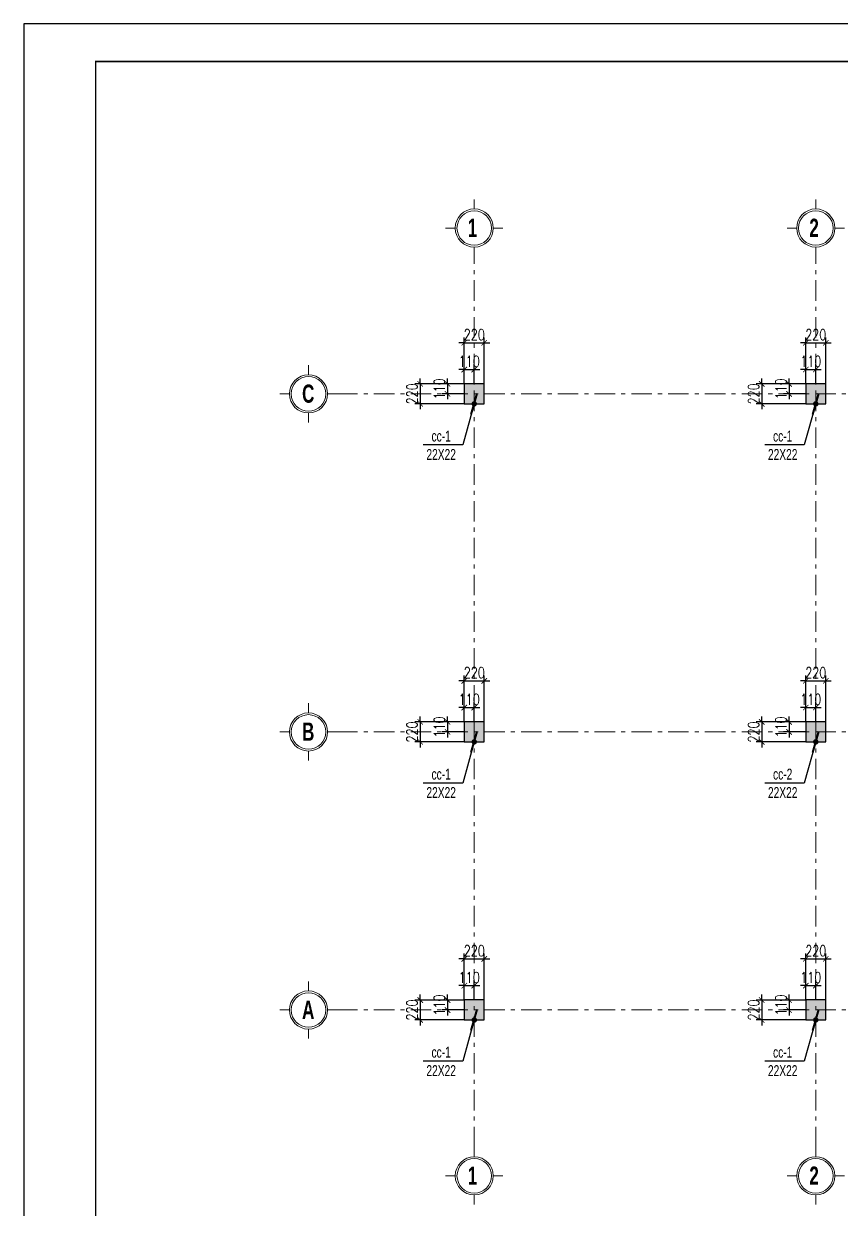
# Model space of a CAD drawing. Extents: x -1855204 to -1466800, y -1308584 to -996495.
# Drawn here: x -1847004 to -1838003, y -1067569 to -1054523 of the extents above; entities that cross this region are included whole.
import ezdxf
from ezdxf.enums import TextEntityAlignment as Align

# ---------------------------------------------------------------- set-up
doc = ezdxf.new("R2010")
doc.units = 0
doc.header["$LTSCALE"] = 150
doc.header["$PDMODE"] = 35
doc.linetypes.add('_Tim', pattern=[9, 5, -1.5, 1, -1.5])
doc.layers.get('0').update_dxf_attribs({"lineweight": 18})
doc.layers.get('Defpoints').update_dxf_attribs({"lineweight": 18})
for name, color, linetype, lineweight in [('05.Text', 253, 'Continuous', 18), ('06.betong', 2, 'Continuous', 35), ('11.Khung bo', 32, 'Continuous', 50), ('12.Khung', 36, 'Continuous', 25), ('LS-DIM', 251, 'Continuous', 13), ('LS-TEXT', 60, 'Continuous', 20), ('LS-TRUC', 108, '_Tim', 9), ('NETCAT', 2, 'Continuous', 40)]:
    doc.layers.add(name, color=color, linetype=linetype, lineweight=lineweight)
doc.layers.add('DIM', color=1, linetype='Continuous')
doc.styles.add('AVANTHB', font='')
doc.styles.add('KCVN-LEADER', font='vnromadi.shx', dxfattribs={"width": 0.7, "height": 4})
doc.styles.add('vnsimpli', font='vnsimli.shx', dxfattribs={"width": 0.75})
doc.styles.get('AVANTHB').set_extended_font_data('.VnAvantH', bold=True)
doc.dimstyles.new('D100', dxfattribs={"dimtxt": 200, "dimasz": 100, "dimexe": 100, "dimexo": 0, "dimgap": 50, "dimtad": 1, "dimdec": 0, "dimdsep": 46, "dimtxsty": 'vnsimpli', "dimblk": 'ARCHTICK', "dimcen": 1, "dimdle": 100, "dimclrd": 256, "dimclre": 256, "dimclrt": 60, "dimadec": 0, "dimazin": 0, "dimtfac": 1, "dimtdec": 0, "dimtix": 1, "dimtmove": 2, "dimatfit": 3, "dimfxl": 1, "dimarcsym": 0})
doc.dimstyles.new('D100(120)', dxfattribs={"dimtxt": 120, "dimasz": 60, "dimexe": 60, "dimexo": 0, "dimgap": 30, "dimtad": 1, "dimdec": 0, "dimdsep": 46, "dimtxsty": 'vnsimpli', "dimblk": 'ARCHTICK', "dimcen": 0, "dimdle": 60, "dimclrd": 256, "dimclre": 256, "dimclrt": 60, "dimadec": 0, "dimazin": 0, "dimtfac": 1, "dimtdec": 0, "dimtix": 1, "dimtmove": 0, "dimatfit": 3, "dimfxl": 1, "dimarcsym": 0})

# ---------------------------------------------------------------- blocks, each defined once
blk = doc.blocks.new('100')
at = {"layer": '11.Khung bo', "const_width": 26.7}
blk.add_lwpolyline([(1860913, -945240), (1860913, -916940), (1896063, -916940), (1896063, -945240)], close=True, dxfattribs=at)
at = {"layer": '12.Khung', "color": 1}
blk.add_lwpolyline([(1901579, -945940), (1901579, -916240), (1859580, -916240), (1859580, -945940)], close=True, dxfattribs=at)
blk = doc.blocks.new('DANHTRUC')
for p, q in [((980383, -947347), (980383, -947137)), ((979963, -947767), (979753, -947767)), ((980803, -947767), (981013, -947767)), ((980383, -948187), (980383, -948397))]:
    blk.add_line(p, q)
for radius in [420, 380]:
    blk.add_circle((980383, -947767), radius)
blk = doc.blocks.new('q51251123')
at = {"layer": '06.betong'}
for points in [[(-2087302, -1045313.8), (-2087082, -1045313.8), (-2087082, -1045093.8), (-2087302, -1045093.8)], [(-2083542, -1045313.8), (-2083322, -1045313.8), (-2083322, -1045093.8), (-2083542, -1045093.8)], [(-2087302, -1049033.8), (-2087082, -1049033.8), (-2087082, -1048813.8), (-2087302, -1048813.8)], [(-2083542, -1049033.8), (-2083322, -1049033.8), (-2083322, -1048813.8), (-2083542, -1048813.8)], [(-2087302, -1052093.8), (-2087082, -1052093.8), (-2087082, -1051873.8), (-2087302, -1051873.8)], [(-2083542, -1052093.8), (-2083322, -1052093.8), (-2083322, -1051873.8), (-2083542, -1051873.8)]]:
    blk.add_hatch(color=251, dxfattribs=at).paths.add_polyline_path(points)
at = {"layer": 'DIM'}
for points in [[(-2087302, -1045313.8), (-2087082, -1045313.8), (-2087082, -1045093.8), (-2087302, -1045093.8)], [(-2083542, -1045313.8), (-2083322, -1045313.8), (-2083322, -1045093.8), (-2083542, -1045093.8)], [(-2087302, -1049033.8), (-2087082, -1049033.8), (-2087082, -1048813.8), (-2087302, -1048813.8)], [(-2083542, -1049033.8), (-2083322, -1049033.8), (-2083322, -1048813.8), (-2083542, -1048813.8)], [(-2087302, -1052093.8), (-2087082, -1052093.8), (-2087082, -1051873.8), (-2087302, -1051873.8)], [(-2083542, -1052093.8), (-2083322, -1052093.8), (-2083322, -1051873.8), (-2083542, -1051873.8)]]:
    blk.add_lwpolyline(points, close=True, dxfattribs=at)
at = {"layer": 'LS-TRUC', "ltscale": 0.3}
for p, q in [((-2087192, -1053493.8), (-2087192, -1043693.8)), ((-2083432, -1053493.8), (-2083432, -1043693.8)), ((-2088702, -1045203.8), (-2073602, -1045203.8)), ((-2088702, -1048923.8), (-2073602, -1048923.8)), ((-2088702, -1051983.8), (-2073602, -1051983.8))]:
    blk.add_line(p, q, dxfattribs=at)
at = {"layer": '05.Text', "xscale": 0.5, "yscale": 0.5, "zscale": 0.5}
for p in [(-2577383.7, -569495.6), (-2573623.7, -569495.6), (-2579208.7, -571320.6), (-2579208.7, -575040.6), (-2579208.7, -578100.6), (-2577383.7, -579925.6), (-2573623.7, -579925.6)]:
    blk.add_blockref('DANHTRUC', p, dxfattribs=at)
at = {"layer": '05.Text', "style": 'AVANTHB', "width": 0.7}
for s, p in [('1', (-2087262.8, -1043476.5)), ('2', (-2083502.8, -1043476.5)), ('c', (-2089087.8, -1045301.5)), ('b', (-2089087.8, -1049021.5)), ('a', (-2089087.8, -1052081.5)), ('1', (-2087262.8, -1053906.5)), ('2', (-2083502.8, -1053906.5))]:
    blk.add_text(s, height=200, dxfattribs=at).set_placement(p)
blk = doc.blocks.new('_ArchTick')
at = {"layer": 'DIM', "color": 0, "const_width": 0.15}
blk.add_lwpolyline([(-0.5, -0.5), (0.5, 0.5)], dxfattribs=at)
blk = doc.blocks.new('*D1452')
at = {"layer": 'Defpoints', "color": 0, "transparency": 16777216}
for p in [(-1842044, -1058328), (-1842154, -1058486), (-1842044, -1058486)]:
    blk.add_point(p, dxfattribs=at)
at = {"layer": 'LS-DIM', "lineweight": -2, "transparency": 16777216}
for p, q in [((-1842154, -1058328), (-1842214, -1058328)), ((-1842154, -1058486), (-1842154, -1058268)), ((-1842154, -1058328), (-1842044, -1058328)), ((-1842044, -1058486), (-1842044, -1058268)), ((-1842044, -1058328), (-1841984, -1058328))]:
    blk.add_line(p, q, dxfattribs=at)
at = {"layer": 'LS-DIM', "lineweight": -2, "transparency": 16777216, "xscale": 60, "yscale": 60, "zscale": 60}
blk.add_blockref('_ArchTick', (-1842154, -1058328), dxfattribs=at)
at = {"layer": 'LS-DIM', "lineweight": -2, "transparency": 16777216, "xscale": 60, "yscale": 60, "zscale": 60, "rotation": 180}
blk.add_blockref('_ArchTick', (-1842044, -1058328), dxfattribs=at)
at = {"layer": 'LS-DIM', "color": 60, "transparency": 16777216, "insert": (-1842099, -1058238), "char_height": 120, "attachment_point": 5, "style": 'vnsimpli'}
blk.add_mtext('110', dxfattribs=at)
blk = doc.blocks.new('*D1453')
at = {"layer": 'Defpoints', "color": 0, "transparency": 16777216}
for p in [(-1841934, -1058034), (-1842154, -1058486), (-1841934, -1058486)]:
    blk.add_point(p, dxfattribs=at)
at = {"layer": 'LS-DIM', "lineweight": -2, "transparency": 16777216}
for p, q in [((-1842154, -1058034), (-1842214, -1058034)), ((-1842154, -1058486), (-1842154, -1057974)), ((-1842154, -1058034), (-1841934, -1058034)), ((-1841934, -1058486), (-1841934, -1057974)), ((-1841934, -1058034), (-1841874, -1058034))]:
    blk.add_line(p, q, dxfattribs=at)
at = {"layer": 'LS-DIM', "lineweight": -2, "transparency": 16777216, "xscale": 60, "yscale": 60, "zscale": 60}
blk.add_blockref('_ArchTick', (-1842154, -1058034), dxfattribs=at)
at = {"layer": 'LS-DIM', "lineweight": -2, "transparency": 16777216, "xscale": 60, "yscale": 60, "zscale": 60, "rotation": 180}
blk.add_blockref('_ArchTick', (-1841934, -1058034), dxfattribs=at)
at = {"layer": 'LS-DIM', "color": 60, "transparency": 16777216, "insert": (-1842044, -1057944), "char_height": 120, "attachment_point": 5, "style": 'vnsimpli'}
blk.add_mtext('220', dxfattribs=at)
blk = doc.blocks.new('*D1454')
at = {"layer": 'Defpoints', "color": 0, "transparency": 16777216}
for p in [(-1842154, -1058486), (-1842338, -1058596), (-1842154, -1058596)]:
    blk.add_point(p, dxfattribs=at)
at = {"layer": 'LS-DIM', "lineweight": -2, "transparency": 16777216}
for p, q in [((-1842338, -1058486), (-1842338, -1058426)), ((-1842154, -1058486), (-1842398, -1058486)), ((-1842338, -1058486), (-1842338, -1058596)), ((-1842154, -1058596), (-1842398, -1058596)), ((-1842338, -1058596), (-1842338, -1058656))]:
    blk.add_line(p, q, dxfattribs=at)
at = {"layer": 'LS-DIM', "lineweight": -2, "transparency": 16777216, "xscale": 60, "yscale": 60, "zscale": 60}
for p, rotation in [((-1842338, -1058486), 270), ((-1842338, -1058596), 90)]:
    blk.add_blockref('_ArchTick', p, dxfattribs=dict(at, rotation=rotation))
at = {"layer": 'LS-DIM', "color": 60, "transparency": 16777216, "insert": (-1842428, -1058541), "char_height": 120, "attachment_point": 5, "rotation": 90, "style": 'vnsimpli'}
blk.add_mtext('110', dxfattribs=at)
blk = doc.blocks.new('*D1455')
at = {"layer": 'Defpoints', "color": 0, "transparency": 16777216}
for p in [(-1842154, -1058486), (-1842639, -1058706), (-1842154, -1058706)]:
    blk.add_point(p, dxfattribs=at)
at = {"layer": 'LS-DIM', "lineweight": -2, "transparency": 16777216}
for p, q in [((-1842639, -1058486), (-1842639, -1058426)), ((-1842154, -1058486), (-1842699, -1058486)), ((-1842639, -1058486), (-1842639, -1058706)), ((-1842154, -1058706), (-1842699, -1058706)), ((-1842639, -1058706), (-1842639, -1058766))]:
    blk.add_line(p, q, dxfattribs=at)
at = {"layer": 'LS-DIM', "lineweight": -2, "transparency": 16777216, "xscale": 60, "yscale": 60, "zscale": 60}
for p, rotation in [((-1842639, -1058486), 270), ((-1842639, -1058706), 90)]:
    blk.add_blockref('_ArchTick', p, dxfattribs=dict(at, rotation=rotation))
at = {"layer": 'LS-DIM', "color": 60, "transparency": 16777216, "insert": (-1842729, -1058596), "char_height": 120, "attachment_point": 5, "rotation": 90, "style": 'vnsimpli'}
blk.add_mtext('220', dxfattribs=at)
blk = doc.blocks.new('DOT')
at = {"layer": 'NETCAT', "color": 1}
blk.add_line((-2, 0), (2, 0), dxfattribs=at)
at = {"layer": 'NETCAT', "color": 1, "const_width": 0.5}
blk.add_lwpolyline([(-0.25, 0, 1), (0.25, 0, 1)], format="xyb", close=True, dxfattribs=at)
blk = doc.blocks.new('*D1456')
at = {"layer": 'Defpoints', "color": 0, "transparency": 16777216}
for p in [(-1838284, -1058328), (-1838394, -1058486), (-1838284, -1058486)]:
    blk.add_point(p, dxfattribs=at)
at = {"layer": 'LS-DIM', "lineweight": -2, "transparency": 16777216}
for p, q in [((-1838394, -1058328), (-1838454, -1058328)), ((-1838394, -1058486), (-1838394, -1058268)), ((-1838394, -1058328), (-1838284, -1058328)), ((-1838284, -1058486), (-1838284, -1058268)), ((-1838284, -1058328), (-1838224, -1058328))]:
    blk.add_line(p, q, dxfattribs=at)
at = {"layer": 'LS-DIM', "lineweight": -2, "transparency": 16777216, "xscale": 60, "yscale": 60, "zscale": 60}
blk.add_blockref('_ArchTick', (-1838394, -1058328), dxfattribs=at)
at = {"layer": 'LS-DIM', "lineweight": -2, "transparency": 16777216, "xscale": 60, "yscale": 60, "zscale": 60, "rotation": 180}
blk.add_blockref('_ArchTick', (-1838284, -1058328), dxfattribs=at)
at = {"layer": 'LS-DIM', "color": 60, "transparency": 16777216, "insert": (-1838339, -1058238), "char_height": 120, "attachment_point": 5, "style": 'vnsimpli'}
blk.add_mtext('110', dxfattribs=at)
blk = doc.blocks.new('*D1457')
at = {"layer": 'Defpoints', "color": 0, "transparency": 16777216}
for p in [(-1838174, -1058034), (-1838394, -1058486), (-1838174, -1058486)]:
    blk.add_point(p, dxfattribs=at)
at = {"layer": 'LS-DIM', "lineweight": -2, "transparency": 16777216}
for p, q in [((-1838394, -1058034), (-1838454, -1058034)), ((-1838394, -1058486), (-1838394, -1057974)), ((-1838394, -1058034), (-1838174, -1058034)), ((-1838174, -1058486), (-1838174, -1057974)), ((-1838174, -1058034), (-1838114, -1058034))]:
    blk.add_line(p, q, dxfattribs=at)
at = {"layer": 'LS-DIM', "lineweight": -2, "transparency": 16777216, "xscale": 60, "yscale": 60, "zscale": 60}
blk.add_blockref('_ArchTick', (-1838394, -1058034), dxfattribs=at)
at = {"layer": 'LS-DIM', "lineweight": -2, "transparency": 16777216, "xscale": 60, "yscale": 60, "zscale": 60, "rotation": 180}
blk.add_blockref('_ArchTick', (-1838174, -1058034), dxfattribs=at)
at = {"layer": 'LS-DIM', "color": 60, "transparency": 16777216, "insert": (-1838284, -1057944), "char_height": 120, "attachment_point": 5, "style": 'vnsimpli'}
blk.add_mtext('220', dxfattribs=at)
blk = doc.blocks.new('*D1458')
at = {"layer": 'Defpoints', "color": 0, "transparency": 16777216}
for p in [(-1838394, -1058486), (-1838578, -1058596), (-1838394, -1058596)]:
    blk.add_point(p, dxfattribs=at)
at = {"layer": 'LS-DIM', "lineweight": -2, "transparency": 16777216}
for p, q in [((-1838578, -1058486), (-1838578, -1058426)), ((-1838394, -1058486), (-1838638, -1058486)), ((-1838578, -1058486), (-1838578, -1058596)), ((-1838394, -1058596), (-1838638, -1058596)), ((-1838578, -1058596), (-1838578, -1058656))]:
    blk.add_line(p, q, dxfattribs=at)
at = {"layer": 'LS-DIM', "lineweight": -2, "transparency": 16777216, "xscale": 60, "yscale": 60, "zscale": 60}
for p, rotation in [((-1838578, -1058486), 270), ((-1838578, -1058596), 90)]:
    blk.add_blockref('_ArchTick', p, dxfattribs=dict(at, rotation=rotation))
at = {"layer": 'LS-DIM', "color": 60, "transparency": 16777216, "insert": (-1838668, -1058541), "char_height": 120, "attachment_point": 5, "rotation": 90, "style": 'vnsimpli'}
blk.add_mtext('110', dxfattribs=at)
blk = doc.blocks.new('*D1459')
at = {"layer": 'Defpoints', "color": 0, "transparency": 16777216}
for p in [(-1838394, -1058486), (-1838879, -1058706), (-1838394, -1058706)]:
    blk.add_point(p, dxfattribs=at)
at = {"layer": 'LS-DIM', "lineweight": -2, "transparency": 16777216}
for p, q in [((-1838879, -1058486), (-1838879, -1058426)), ((-1838394, -1058486), (-1838939, -1058486)), ((-1838879, -1058486), (-1838879, -1058706)), ((-1838394, -1058706), (-1838939, -1058706)), ((-1838879, -1058706), (-1838879, -1058766))]:
    blk.add_line(p, q, dxfattribs=at)
at = {"layer": 'LS-DIM', "lineweight": -2, "transparency": 16777216, "xscale": 60, "yscale": 60, "zscale": 60}
for p, rotation in [((-1838879, -1058486), 270), ((-1838879, -1058706), 90)]:
    blk.add_blockref('_ArchTick', p, dxfattribs=dict(at, rotation=rotation))
at = {"layer": 'LS-DIM', "color": 60, "transparency": 16777216, "insert": (-1838969, -1058596), "char_height": 120, "attachment_point": 5, "rotation": 90, "style": 'vnsimpli'}
blk.add_mtext('220', dxfattribs=at)
blk = doc.blocks.new('*D1468')
at = {"layer": 'Defpoints', "color": 0, "transparency": 16777216}
for p in [(-1842044, -1062048), (-1842154, -1062206), (-1842044, -1062206)]:
    blk.add_point(p, dxfattribs=at)
at = {"layer": 'LS-DIM', "lineweight": -2, "transparency": 16777216}
for p, q in [((-1842154, -1062048), (-1842214, -1062048)), ((-1842154, -1062206), (-1842154, -1061988)), ((-1842154, -1062048), (-1842044, -1062048)), ((-1842044, -1062206), (-1842044, -1061988)), ((-1842044, -1062048), (-1841984, -1062048))]:
    blk.add_line(p, q, dxfattribs=at)
at = {"layer": 'LS-DIM', "lineweight": -2, "transparency": 16777216, "xscale": 60, "yscale": 60, "zscale": 60}
blk.add_blockref('_ArchTick', (-1842154, -1062048), dxfattribs=at)
at = {"layer": 'LS-DIM', "lineweight": -2, "transparency": 16777216, "xscale": 60, "yscale": 60, "zscale": 60, "rotation": 180}
blk.add_blockref('_ArchTick', (-1842044, -1062048), dxfattribs=at)
at = {"layer": 'LS-DIM', "color": 60, "transparency": 16777216, "insert": (-1842099, -1061958), "char_height": 120, "attachment_point": 5, "style": 'vnsimpli'}
blk.add_mtext('110', dxfattribs=at)
blk = doc.blocks.new('*D1469')
at = {"layer": 'Defpoints', "color": 0, "transparency": 16777216}
for p in [(-1841934, -1061754), (-1842154, -1062206), (-1841934, -1062206)]:
    blk.add_point(p, dxfattribs=at)
at = {"layer": 'LS-DIM', "lineweight": -2, "transparency": 16777216}
for p, q in [((-1842154, -1062206), (-1842154, -1061694)), ((-1841934, -1062206), (-1841934, -1061694)), ((-1842154, -1061754), (-1842214, -1061754)), ((-1842154, -1061754), (-1841934, -1061754)), ((-1841934, -1061754), (-1841874, -1061754))]:
    blk.add_line(p, q, dxfattribs=at)
at = {"layer": 'LS-DIM', "lineweight": -2, "transparency": 16777216, "xscale": 60, "yscale": 60, "zscale": 60}
blk.add_blockref('_ArchTick', (-1842154, -1061754), dxfattribs=at)
at = {"layer": 'LS-DIM', "lineweight": -2, "transparency": 16777216, "xscale": 60, "yscale": 60, "zscale": 60, "rotation": 180}
blk.add_blockref('_ArchTick', (-1841934, -1061754), dxfattribs=at)
at = {"layer": 'LS-DIM', "color": 60, "transparency": 16777216, "insert": (-1842044, -1061664), "char_height": 120, "attachment_point": 5, "style": 'vnsimpli'}
blk.add_mtext('220', dxfattribs=at)
blk = doc.blocks.new('*D1470')
at = {"layer": 'Defpoints', "color": 0, "transparency": 16777216}
for p in [(-1842154, -1062206), (-1842338, -1062316), (-1842154, -1062316)]:
    blk.add_point(p, dxfattribs=at)
at = {"layer": 'LS-DIM', "lineweight": -2, "transparency": 16777216}
for p, q in [((-1842154, -1062206), (-1842398, -1062206)), ((-1842338, -1062206), (-1842338, -1062146)), ((-1842338, -1062206), (-1842338, -1062316)), ((-1842154, -1062316), (-1842398, -1062316)), ((-1842338, -1062316), (-1842338, -1062376))]:
    blk.add_line(p, q, dxfattribs=at)
at = {"layer": 'LS-DIM', "lineweight": -2, "transparency": 16777216, "xscale": 60, "yscale": 60, "zscale": 60}
for p, rotation in [((-1842338, -1062206), 270), ((-1842338, -1062316), 90)]:
    blk.add_blockref('_ArchTick', p, dxfattribs=dict(at, rotation=rotation))
at = {"layer": 'LS-DIM', "color": 60, "transparency": 16777216, "insert": (-1842428, -1062261), "char_height": 120, "attachment_point": 5, "rotation": 90, "style": 'vnsimpli'}
blk.add_mtext('110', dxfattribs=at)
blk = doc.blocks.new('*D1471')
at = {"layer": 'Defpoints', "color": 0, "transparency": 16777216}
for p in [(-1842154, -1062206), (-1842639, -1062426), (-1842154, -1062426)]:
    blk.add_point(p, dxfattribs=at)
at = {"layer": 'LS-DIM', "lineweight": -2, "transparency": 16777216}
for p, q in [((-1842154, -1062206), (-1842699, -1062206)), ((-1842639, -1062206), (-1842639, -1062146)), ((-1842639, -1062206), (-1842639, -1062426)), ((-1842154, -1062426), (-1842699, -1062426)), ((-1842639, -1062426), (-1842639, -1062486))]:
    blk.add_line(p, q, dxfattribs=at)
at = {"layer": 'LS-DIM', "lineweight": -2, "transparency": 16777216, "xscale": 60, "yscale": 60, "zscale": 60}
for p, rotation in [((-1842639, -1062206), 270), ((-1842639, -1062426), 90)]:
    blk.add_blockref('_ArchTick', p, dxfattribs=dict(at, rotation=rotation))
at = {"layer": 'LS-DIM', "color": 60, "transparency": 16777216, "insert": (-1842729, -1062316), "char_height": 120, "attachment_point": 5, "rotation": 90, "style": 'vnsimpli'}
blk.add_mtext('220', dxfattribs=at)
blk = doc.blocks.new('*D1472')
at = {"layer": 'Defpoints', "color": 0, "transparency": 16777216}
for p in [(-1838284, -1062048), (-1838394, -1062206), (-1838284, -1062206)]:
    blk.add_point(p, dxfattribs=at)
at = {"layer": 'LS-DIM', "lineweight": -2, "transparency": 16777216}
for p, q in [((-1838394, -1062048), (-1838454, -1062048)), ((-1838394, -1062206), (-1838394, -1061988)), ((-1838394, -1062048), (-1838284, -1062048)), ((-1838284, -1062206), (-1838284, -1061988)), ((-1838284, -1062048), (-1838224, -1062048))]:
    blk.add_line(p, q, dxfattribs=at)
at = {"layer": 'LS-DIM', "lineweight": -2, "transparency": 16777216, "xscale": 60, "yscale": 60, "zscale": 60}
blk.add_blockref('_ArchTick', (-1838394, -1062048), dxfattribs=at)
at = {"layer": 'LS-DIM', "lineweight": -2, "transparency": 16777216, "xscale": 60, "yscale": 60, "zscale": 60, "rotation": 180}
blk.add_blockref('_ArchTick', (-1838284, -1062048), dxfattribs=at)
at = {"layer": 'LS-DIM', "color": 60, "transparency": 16777216, "insert": (-1838339, -1061958), "char_height": 120, "attachment_point": 5, "style": 'vnsimpli'}
blk.add_mtext('110', dxfattribs=at)
blk = doc.blocks.new('*D1473')
at = {"layer": 'Defpoints', "color": 0, "transparency": 16777216}
for p in [(-1838174, -1061754), (-1838394, -1062206), (-1838174, -1062206)]:
    blk.add_point(p, dxfattribs=at)
at = {"layer": 'LS-DIM', "lineweight": -2, "transparency": 16777216}
for p, q in [((-1838394, -1062206), (-1838394, -1061694)), ((-1838174, -1062206), (-1838174, -1061694)), ((-1838394, -1061754), (-1838454, -1061754)), ((-1838394, -1061754), (-1838174, -1061754)), ((-1838174, -1061754), (-1838114, -1061754))]:
    blk.add_line(p, q, dxfattribs=at)
at = {"layer": 'LS-DIM', "lineweight": -2, "transparency": 16777216, "xscale": 60, "yscale": 60, "zscale": 60}
blk.add_blockref('_ArchTick', (-1838394, -1061754), dxfattribs=at)
at = {"layer": 'LS-DIM', "lineweight": -2, "transparency": 16777216, "xscale": 60, "yscale": 60, "zscale": 60, "rotation": 180}
blk.add_blockref('_ArchTick', (-1838174, -1061754), dxfattribs=at)
at = {"layer": 'LS-DIM', "color": 60, "transparency": 16777216, "insert": (-1838284, -1061664), "char_height": 120, "attachment_point": 5, "style": 'vnsimpli'}
blk.add_mtext('220', dxfattribs=at)
blk = doc.blocks.new('*D1474')
at = {"layer": 'Defpoints', "color": 0, "transparency": 16777216}
for p in [(-1838394, -1062206), (-1838578, -1062316), (-1838394, -1062316)]:
    blk.add_point(p, dxfattribs=at)
at = {"layer": 'LS-DIM', "lineweight": -2, "transparency": 16777216}
for p, q in [((-1838394, -1062206), (-1838638, -1062206)), ((-1838578, -1062206), (-1838578, -1062146)), ((-1838578, -1062206), (-1838578, -1062316)), ((-1838394, -1062316), (-1838638, -1062316)), ((-1838578, -1062316), (-1838578, -1062376))]:
    blk.add_line(p, q, dxfattribs=at)
at = {"layer": 'LS-DIM', "lineweight": -2, "transparency": 16777216, "xscale": 60, "yscale": 60, "zscale": 60}
for p, rotation in [((-1838578, -1062206), 270), ((-1838578, -1062316), 90)]:
    blk.add_blockref('_ArchTick', p, dxfattribs=dict(at, rotation=rotation))
at = {"layer": 'LS-DIM', "color": 60, "transparency": 16777216, "insert": (-1838668, -1062261), "char_height": 120, "attachment_point": 5, "rotation": 90, "style": 'vnsimpli'}
blk.add_mtext('110', dxfattribs=at)
blk = doc.blocks.new('*D1475')
at = {"layer": 'Defpoints', "color": 0, "transparency": 16777216}
for p in [(-1838394, -1062206), (-1838879, -1062426), (-1838394, -1062426)]:
    blk.add_point(p, dxfattribs=at)
at = {"layer": 'LS-DIM', "lineweight": -2, "transparency": 16777216}
for p, q in [((-1838394, -1062206), (-1838939, -1062206)), ((-1838879, -1062206), (-1838879, -1062146)), ((-1838879, -1062206), (-1838879, -1062426)), ((-1838394, -1062426), (-1838939, -1062426)), ((-1838879, -1062426), (-1838879, -1062486))]:
    blk.add_line(p, q, dxfattribs=at)
at = {"layer": 'LS-DIM', "lineweight": -2, "transparency": 16777216, "xscale": 60, "yscale": 60, "zscale": 60}
for p, rotation in [((-1838879, -1062206), 270), ((-1838879, -1062426), 90)]:
    blk.add_blockref('_ArchTick', p, dxfattribs=dict(at, rotation=rotation))
at = {"layer": 'LS-DIM', "color": 60, "transparency": 16777216, "insert": (-1838969, -1062316), "char_height": 120, "attachment_point": 5, "rotation": 90, "style": 'vnsimpli'}
blk.add_mtext('220', dxfattribs=at)
blk = doc.blocks.new('*D1484')
at = {"layer": 'Defpoints', "color": 0, "transparency": 16777216}
for p in [(-1842044, -1065108), (-1842154, -1065266), (-1842044, -1065266)]:
    blk.add_point(p, dxfattribs=at)
at = {"layer": 'LS-DIM', "lineweight": -2, "transparency": 16777216}
for p, q in [((-1842154, -1065108), (-1842214, -1065108)), ((-1842154, -1065266), (-1842154, -1065048)), ((-1842154, -1065108), (-1842044, -1065108)), ((-1842044, -1065266), (-1842044, -1065048)), ((-1842044, -1065108), (-1841984, -1065108))]:
    blk.add_line(p, q, dxfattribs=at)
at = {"layer": 'LS-DIM', "lineweight": -2, "transparency": 16777216, "xscale": 60, "yscale": 60, "zscale": 60}
blk.add_blockref('_ArchTick', (-1842154, -1065108), dxfattribs=at)
at = {"layer": 'LS-DIM', "lineweight": -2, "transparency": 16777216, "xscale": 60, "yscale": 60, "zscale": 60, "rotation": 180}
blk.add_blockref('_ArchTick', (-1842044, -1065108), dxfattribs=at)
at = {"layer": 'LS-DIM', "color": 60, "transparency": 16777216, "insert": (-1842099, -1065018), "char_height": 120, "attachment_point": 5, "style": 'vnsimpli'}
blk.add_mtext('110', dxfattribs=at)
blk = doc.blocks.new('*D1485')
at = {"layer": 'Defpoints', "color": 0, "transparency": 16777216}
for p in [(-1841934, -1064814), (-1842154, -1065266), (-1841934, -1065266)]:
    blk.add_point(p, dxfattribs=at)
at = {"layer": 'LS-DIM', "lineweight": -2, "transparency": 16777216}
for p, q in [((-1842154, -1064814), (-1842214, -1064814)), ((-1842154, -1065266), (-1842154, -1064754)), ((-1842154, -1064814), (-1841934, -1064814)), ((-1841934, -1065266), (-1841934, -1064754)), ((-1841934, -1064814), (-1841874, -1064814))]:
    blk.add_line(p, q, dxfattribs=at)
at = {"layer": 'LS-DIM', "lineweight": -2, "transparency": 16777216, "xscale": 60, "yscale": 60, "zscale": 60}
blk.add_blockref('_ArchTick', (-1842154, -1064814), dxfattribs=at)
at = {"layer": 'LS-DIM', "lineweight": -2, "transparency": 16777216, "xscale": 60, "yscale": 60, "zscale": 60, "rotation": 180}
blk.add_blockref('_ArchTick', (-1841934, -1064814), dxfattribs=at)
at = {"layer": 'LS-DIM', "color": 60, "transparency": 16777216, "insert": (-1842044, -1064724), "char_height": 120, "attachment_point": 5, "style": 'vnsimpli'}
blk.add_mtext('220', dxfattribs=at)
blk = doc.blocks.new('*D1486')
at = {"layer": 'Defpoints', "color": 0, "transparency": 16777216}
for p in [(-1842338, -1065376), (-1842154, -1065266), (-1842154, -1065376)]:
    blk.add_point(p, dxfattribs=at)
at = {"layer": 'LS-DIM', "lineweight": -2, "transparency": 16777216}
for p, q in [((-1842338, -1065266), (-1842338, -1065206)), ((-1842154, -1065266), (-1842398, -1065266)), ((-1842154, -1065376), (-1842398, -1065376)), ((-1842338, -1065266), (-1842338, -1065376)), ((-1842338, -1065376), (-1842338, -1065436))]:
    blk.add_line(p, q, dxfattribs=at)
at = {"layer": 'LS-DIM', "lineweight": -2, "transparency": 16777216, "xscale": 60, "yscale": 60, "zscale": 60}
for p, rotation in [((-1842338, -1065266), 270), ((-1842338, -1065376), 90)]:
    blk.add_blockref('_ArchTick', p, dxfattribs=dict(at, rotation=rotation))
at = {"layer": 'LS-DIM', "color": 60, "transparency": 16777216, "insert": (-1842428, -1065321), "char_height": 120, "attachment_point": 5, "rotation": 90, "style": 'vnsimpli'}
blk.add_mtext('110', dxfattribs=at)
blk = doc.blocks.new('*D1487')
at = {"layer": 'Defpoints', "color": 0, "transparency": 16777216}
for p in [(-1842154, -1065266), (-1842639, -1065486), (-1842154, -1065486)]:
    blk.add_point(p, dxfattribs=at)
at = {"layer": 'LS-DIM', "lineweight": -2, "transparency": 16777216}
for p, q in [((-1842639, -1065266), (-1842639, -1065206)), ((-1842154, -1065266), (-1842699, -1065266)), ((-1842639, -1065266), (-1842639, -1065486)), ((-1842154, -1065486), (-1842699, -1065486)), ((-1842639, -1065486), (-1842639, -1065546))]:
    blk.add_line(p, q, dxfattribs=at)
at = {"layer": 'LS-DIM', "lineweight": -2, "transparency": 16777216, "xscale": 60, "yscale": 60, "zscale": 60}
for p, rotation in [((-1842639, -1065266), 270), ((-1842639, -1065486), 90)]:
    blk.add_blockref('_ArchTick', p, dxfattribs=dict(at, rotation=rotation))
at = {"layer": 'LS-DIM', "color": 60, "transparency": 16777216, "insert": (-1842729, -1065376), "char_height": 120, "attachment_point": 5, "rotation": 90, "style": 'vnsimpli'}
blk.add_mtext('220', dxfattribs=at)
blk = doc.blocks.new('*D1488')
at = {"layer": 'Defpoints', "color": 0, "transparency": 16777216}
for p in [(-1838284, -1065108), (-1838394, -1065266), (-1838284, -1065266)]:
    blk.add_point(p, dxfattribs=at)
at = {"layer": 'LS-DIM', "lineweight": -2, "transparency": 16777216}
for p, q in [((-1838394, -1065108), (-1838454, -1065108)), ((-1838394, -1065266), (-1838394, -1065048)), ((-1838394, -1065108), (-1838284, -1065108)), ((-1838284, -1065266), (-1838284, -1065048)), ((-1838284, -1065108), (-1838224, -1065108))]:
    blk.add_line(p, q, dxfattribs=at)
at = {"layer": 'LS-DIM', "lineweight": -2, "transparency": 16777216, "xscale": 60, "yscale": 60, "zscale": 60}
blk.add_blockref('_ArchTick', (-1838394, -1065108), dxfattribs=at)
at = {"layer": 'LS-DIM', "lineweight": -2, "transparency": 16777216, "xscale": 60, "yscale": 60, "zscale": 60, "rotation": 180}
blk.add_blockref('_ArchTick', (-1838284, -1065108), dxfattribs=at)
at = {"layer": 'LS-DIM', "color": 60, "transparency": 16777216, "insert": (-1838339, -1065018), "char_height": 120, "attachment_point": 5, "style": 'vnsimpli'}
blk.add_mtext('110', dxfattribs=at)
blk = doc.blocks.new('*D1489')
at = {"layer": 'Defpoints', "color": 0, "transparency": 16777216}
for p in [(-1838174, -1064814), (-1838394, -1065266), (-1838174, -1065266)]:
    blk.add_point(p, dxfattribs=at)
at = {"layer": 'LS-DIM', "lineweight": -2, "transparency": 16777216}
for p, q in [((-1838394, -1064814), (-1838454, -1064814)), ((-1838394, -1065266), (-1838394, -1064754)), ((-1838394, -1064814), (-1838174, -1064814)), ((-1838174, -1065266), (-1838174, -1064754)), ((-1838174, -1064814), (-1838114, -1064814))]:
    blk.add_line(p, q, dxfattribs=at)
at = {"layer": 'LS-DIM', "lineweight": -2, "transparency": 16777216, "xscale": 60, "yscale": 60, "zscale": 60}
blk.add_blockref('_ArchTick', (-1838394, -1064814), dxfattribs=at)
at = {"layer": 'LS-DIM', "lineweight": -2, "transparency": 16777216, "xscale": 60, "yscale": 60, "zscale": 60, "rotation": 180}
blk.add_blockref('_ArchTick', (-1838174, -1064814), dxfattribs=at)
at = {"layer": 'LS-DIM', "color": 60, "transparency": 16777216, "insert": (-1838284, -1064724), "char_height": 120, "attachment_point": 5, "style": 'vnsimpli'}
blk.add_mtext('220', dxfattribs=at)
blk = doc.blocks.new('*D1490')
at = {"layer": 'Defpoints', "color": 0, "transparency": 16777216}
for p in [(-1838578, -1065376), (-1838394, -1065266), (-1838394, -1065376)]:
    blk.add_point(p, dxfattribs=at)
at = {"layer": 'LS-DIM', "lineweight": -2, "transparency": 16777216}
for p, q in [((-1838578, -1065266), (-1838578, -1065206)), ((-1838394, -1065266), (-1838638, -1065266)), ((-1838394, -1065376), (-1838638, -1065376)), ((-1838578, -1065266), (-1838578, -1065376)), ((-1838578, -1065376), (-1838578, -1065436))]:
    blk.add_line(p, q, dxfattribs=at)
at = {"layer": 'LS-DIM', "lineweight": -2, "transparency": 16777216, "xscale": 60, "yscale": 60, "zscale": 60}
for p, rotation in [((-1838578, -1065266), 270), ((-1838578, -1065376), 90)]:
    blk.add_blockref('_ArchTick', p, dxfattribs=dict(at, rotation=rotation))
at = {"layer": 'LS-DIM', "color": 60, "transparency": 16777216, "insert": (-1838668, -1065321), "char_height": 120, "attachment_point": 5, "rotation": 90, "style": 'vnsimpli'}
blk.add_mtext('110', dxfattribs=at)
blk = doc.blocks.new('*D1491')
at = {"layer": 'Defpoints', "color": 0, "transparency": 16777216}
for p in [(-1838394, -1065266), (-1838879, -1065486), (-1838394, -1065486)]:
    blk.add_point(p, dxfattribs=at)
at = {"layer": 'LS-DIM', "lineweight": -2, "transparency": 16777216}
for p, q in [((-1838879, -1065266), (-1838879, -1065206)), ((-1838394, -1065266), (-1838939, -1065266)), ((-1838879, -1065266), (-1838879, -1065486)), ((-1838394, -1065486), (-1838939, -1065486)), ((-1838879, -1065486), (-1838879, -1065546))]:
    blk.add_line(p, q, dxfattribs=at)
at = {"layer": 'LS-DIM', "lineweight": -2, "transparency": 16777216, "xscale": 60, "yscale": 60, "zscale": 60}
for p, rotation in [((-1838879, -1065266), 270), ((-1838879, -1065486), 90)]:
    blk.add_blockref('_ArchTick', p, dxfattribs=dict(at, rotation=rotation))
at = {"layer": 'LS-DIM', "color": 60, "transparency": 16777216, "insert": (-1838969, -1065376), "char_height": 120, "attachment_point": 5, "rotation": 90, "style": 'vnsimpli'}
blk.add_mtext('220', dxfattribs=at)

msp = doc.modelspace()

# ---------------------------------------------------------------- block references
at = {"layer": '05.Text', "xscale": 0.5948727274080738, "yscale": 0.5948727274080738, "zscale": 0.5948727274080738}
msp.add_blockref('100', (-2953217.7, -509476.3), dxfattribs=at)
at = {"layer": 'LS-DIM'}
msp.add_blockref('q51251123', (245148.1, -13391.8), dxfattribs=at)

# ---------------------------------------------------------------- texts
at = {"layer": 'LS-TEXT', "color": 60, "style": 'KCVN-LEADER', "width": 0.7}
for s, p in [('cc-1', (-1842408.3, -1059120.5)), ('cc-1', (-1838648.3, -1059120.5)), ('22X22', (-1842408.3, -1059323)), ('22X22', (-1838648.3, -1059323)), ('cc-1', (-1842408.3, -1062840.5)), ('cc-2', (-1838648.3, -1062840.5)), ('22X22', (-1842408.3, -1063043)), ('22X22', (-1838648.3, -1063043)), ('cc-1', (-1842408.3, -1065900.5)), ('cc-1', (-1838648.3, -1065900.5)), ('22X22', (-1842408.3, -1066103)), ('22X22', (-1838648.3, -1066103))]:
    msp.add_text(s, height=120, dxfattribs=at).set_placement(p, align=Align.CENTER)

# ---------------------------------------------------------------- dimensions: what is measured, and where the dimension line sits
at = {"layer": 'LS-DIM'}
for base, p1, p2, picture, middle in [((-1841933.9, -1058034.5), (-1842153.9, -1058485.7), (-1841933.9, -1058485.7), '*D1453', (-1842043.9, -1057944.5)), ((-1838173.9, -1058034.5), (-1838393.9, -1058485.7), (-1838173.9, -1058485.7), '*D1457', (-1838283.9, -1057944.5)), ((-1842043.9, -1058328.4), (-1842153.9, -1058485.7), (-1842043.9, -1058485.7), '*D1452', (-1842098.9, -1058238.4)), ((-1838283.9, -1058328.4), (-1838393.9, -1058485.7), (-1838283.9, -1058485.7), '*D1456', (-1838338.9, -1058238.4)), ((-1841933.9, -1061754.5), (-1842153.9, -1062205.7), (-1841933.9, -1062205.7), '*D1469', (-1842043.9, -1061664.5)), ((-1838173.9, -1061754.5), (-1838393.9, -1062205.7), (-1838173.9, -1062205.7), '*D1473', (-1838283.9, -1061664.5)), ((-1842043.9, -1062048.4), (-1842153.9, -1062205.7), (-1842043.9, -1062205.7), '*D1468', (-1842098.9, -1061958.4)), ((-1838283.9, -1062048.4), (-1838393.9, -1062205.7), (-1838283.9, -1062205.7), '*D1472', (-1838338.9, -1061958.4)), ((-1841933.9, -1064814.5), (-1842153.9, -1065265.7), (-1841933.9, -1065265.7), '*D1485', (-1842043.9, -1064724.5)), ((-1838173.9, -1064814.5), (-1838393.9, -1065265.7), (-1838173.9, -1065265.7), '*D1489', (-1838283.9, -1064724.5)), ((-1842043.9, -1065108.4), (-1842153.9, -1065265.7), (-1842043.9, -1065265.7), '*D1484', (-1842098.9, -1065018.4)), ((-1838283.9, -1065108.4), (-1838393.9, -1065265.7), (-1838283.9, -1065265.7), '*D1488', (-1838338.9, -1065018.4))]:
    dim = msp.add_linear_dim(base=base, p1=p1, p2=p2, dimstyle='D100(120)', dxfattribs=at)
    dim.commit()
    dim.dimension.update_dxf_attribs({"geometry": picture, "text_midpoint": middle})
for base, p1, p2, picture, middle in [((-1842638.6, -1058705.7), (-1842153.9, -1058485.7), (-1842153.9, -1058705.7), '*D1455', (-1842728.6, -1058595.7)), ((-1842338.4, -1058595.7), (-1842153.9, -1058485.7), (-1842153.9, -1058595.7), '*D1454', (-1842428.4, -1058540.7)), ((-1838878.6, -1058705.7), (-1838393.9, -1058485.7), (-1838393.9, -1058705.7), '*D1459', (-1838968.6, -1058595.7)), ((-1838578.4, -1058595.7), (-1838393.9, -1058485.7), (-1838393.9, -1058595.7), '*D1458', (-1838668.4, -1058540.7)), ((-1842638.6, -1062425.7), (-1842153.9, -1062205.7), (-1842153.9, -1062425.7), '*D1471', (-1842728.6, -1062315.7)), ((-1842338.4, -1062315.7), (-1842153.9, -1062205.7), (-1842153.9, -1062315.7), '*D1470', (-1842428.4, -1062260.7)), ((-1838878.6, -1062425.7), (-1838393.9, -1062205.7), (-1838393.9, -1062425.7), '*D1475', (-1838968.6, -1062315.7)), ((-1838578.4, -1062315.7), (-1838393.9, -1062205.7), (-1838393.9, -1062315.7), '*D1474', (-1838668.4, -1062260.7)), ((-1842638.6, -1065485.7), (-1842153.9, -1065265.7), (-1842153.9, -1065485.7), '*D1487', (-1842728.6, -1065375.7)), ((-1842338.4, -1065375.7), (-1842153.9, -1065265.7), (-1842153.9, -1065375.7), '*D1486', (-1842428.4, -1065320.7)), ((-1838878.6, -1065485.7), (-1838393.9, -1065265.7), (-1838393.9, -1065485.7), '*D1491', (-1838968.6, -1065375.7)), ((-1838578.4, -1065375.7), (-1838393.9, -1065265.7), (-1838393.9, -1065375.7), '*D1490', (-1838668.4, -1065320.7))]:
    dim = msp.add_linear_dim(base=base, p1=p1, p2=p2, angle=90, dimstyle='D100(120)', dxfattribs=at)
    dim.commit()
    dim.dimension.update_dxf_attribs({"geometry": picture, "text_midpoint": middle})

# ---------------------------------------------------------------- leaders
for points in [[(-1842043.9, -1058705.7), (-1842171.4, -1059158.3), (-1842604.8, -1059158.3)], [(-1838283.9, -1058705.7), (-1838411.4, -1059158.3), (-1838844.8, -1059158.3)], [(-1842043.9, -1062425.7), (-1842171.4, -1062878.3), (-1842604.8, -1062878.3)], [(-1838283.9, -1062425.7), (-1838411.4, -1062878.3), (-1838844.8, -1062878.3)], [(-1842043.9, -1065485.7), (-1842171.4, -1065938.3), (-1842604.8, -1065938.3)], [(-1838283.9, -1065485.7), (-1838411.4, -1065938.3), (-1838844.8, -1065938.3)]]:
    msp.add_leader(points, dimstyle='D100', override={"dimasz": 60, "dimgap": 50, "dimtad": 0, "dimldrblk": 'DOT'}, dxfattribs=at)

doc.saveas('drawing.dxf')
